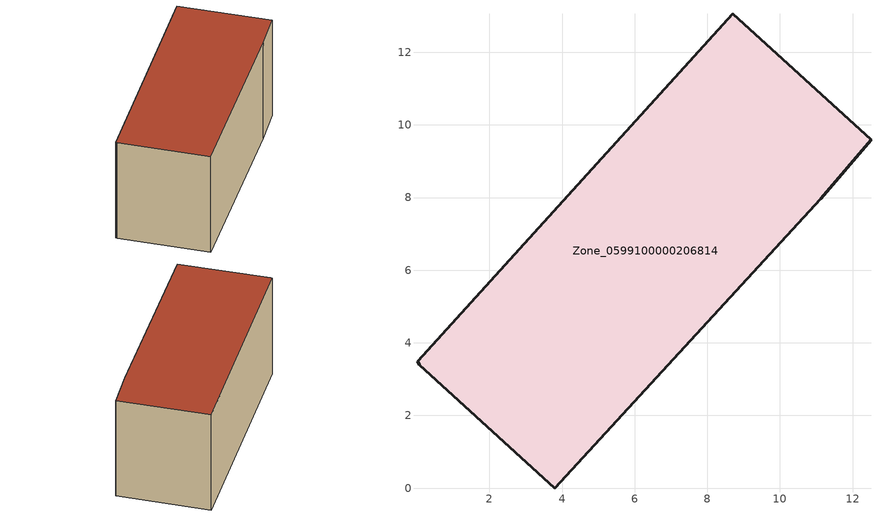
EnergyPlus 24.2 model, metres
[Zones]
Zone_0599100000206814
 floor ground (C_G): 0.07,3.4 0.02,3.49 8.7,13.06 12.51,9.59 11.13,7.96 3.8,0 z3.23
 wall outside (C_F): 12.51,9.59 8.7,13.06 0.02,3.49 0.07,3.4 3.8,0 11.13,7.96 12.51,9.59 z3.23:9.3
 roof outside (C_R): 0.02,3.49 0.07,3.4 3.8,0 11.13,7.96 12.51,9.59 8.7,13.06 z9.3
[BUILDING]
Pand.0599100000206814: North Axis=0; Terrain=City; Loads Convergence Tolerance Value=0.04; Temperature Convergence Tolerance Value=0.4; Solar Distribution=FullExterior; Maximum Number of Warmup Days=25; Minimum Number of Warmup Days=1
[Site:Location]
Rotterdam.The.Hague.AP_ZH_NLD Design_Conditions: Latitude=51.96; Longitude=4.45; Time Zone=1; Elevation=-4.5
[SITE:GROUNDTEMPERATURE:BUILDINGSURFACE]
18, 18, 18, 18, 18, 18, 18, 18, 18, 18, 18, 18
[MATERIAL] Thermal Absorptance=0.9; Solar Absorptance=0.7; Visible Absorptance=0.7
Name | Roughness | Thickness | Conductivity | Density | Specific Heat
G.TI.1946 | MediumSmooth | 0.15 | 1 | 540 | 1210
F.TI.1946 | Rough | 0.3 | 0.857143 | 1920 | 840
R.TI.1946 | MediumRough | 0.2 | 0.1 | 1500 | 1000
[CONSTRUCTION]
C_G: G.TI.1946
C_F: F.TI.1946
C_R: R.TI.1946
[ZONE]
Zone_0599100000206814: Type=1; Multiplier=1; Ceiling Height=Autocalculate; Volume=Autocalculate; Floor Area=autocalculate; Part of Total Floor Area=Yes
[ZONEINFILTRATION:DESIGNFLOWRATE]
Infil_Zone_0599100000206814: Zone or ZoneList or Space or SpaceList=Zone_0599100000206814; Schedule=AlwaysOn; Design Flow Rate Calculation Method=Flow/Area; Flow Rate per Floor Area=0.003; Constant Term Coefficient=1; Temperature Term Coefficient=0; Velocity Term Coefficient=0; Velocity Squared Term Coefficient=0
[HVACTEMPLATE:ZONE:IDEALLOADSAIRSYSTEM]
Zone_0599100000206814: Maximum Heating Supply Air Temperature=50; Minimum Cooling Supply Air Temperature=13; Maximum Heating Supply Air Humidity Ratio=0.0156; Minimum Cooling Supply Air Humidity Ratio=0.0077; Heating Limit=NoLimit; Cooling Limit=NoLimit; Dehumidification Control Type=ConstantSensibleHeatRatio; Cooling Sensible Heat Ratio=0.7; Dehumidification Setpoint=60; Humidification Control Type=None; Humidification Setpoint=30; Outdoor Air Method=None; Outdoor Air Flow Rate per Person=0.00944; Outdoor Air Flow Rate per Zone Floor Area=0; Outdoor Air Flow Rate per Zone=0; Demand Controlled Ventilation Type=None; Outdoor Air Economizer Type=NoEconomizer; Heat Recovery Type=None; Sensible Heat Recovery Effectiveness=0.7; Latent Heat Recovery Effectiveness=0.65
[ZONECONTROL:THERMOSTAT]
ThermostatControl_Zone_0599100000206814: Zone or ZoneList=Zone_0599100000206814; Control Type Schedule=DualSetpointControlType; Control 1=Thermostat_Zone_0599100000206814; Temperature Difference Between Cutout And Setpoint=0
[THERMOSTATSETPOINT:DUALSETPOINT]
Thermostat_Zone_0599100000206814: Heating Setpoint Temperature Schedule=HeatingSetpoint_Zone_0599100000206814; Cooling Setpoint Temperature Schedule=CoolingSetpoint_Zone_0599100000206814
[SCHEDULE:COMPACT]
HeatingSetpoint_Zone_0599100000206814: Through: 12/31, For: AllDays, Until: 24:00, 21
CoolingSetpoint_Zone_0599100000206814: Through: 12/31, For: AllDays, Until: 24:00, 24
DualSetpointControlType: Through: 12/31, For: AllDays, Until: 24:00, 4
AlwaysOn: Through: 12/31, For: AllDays, Until: 24:00, 1
